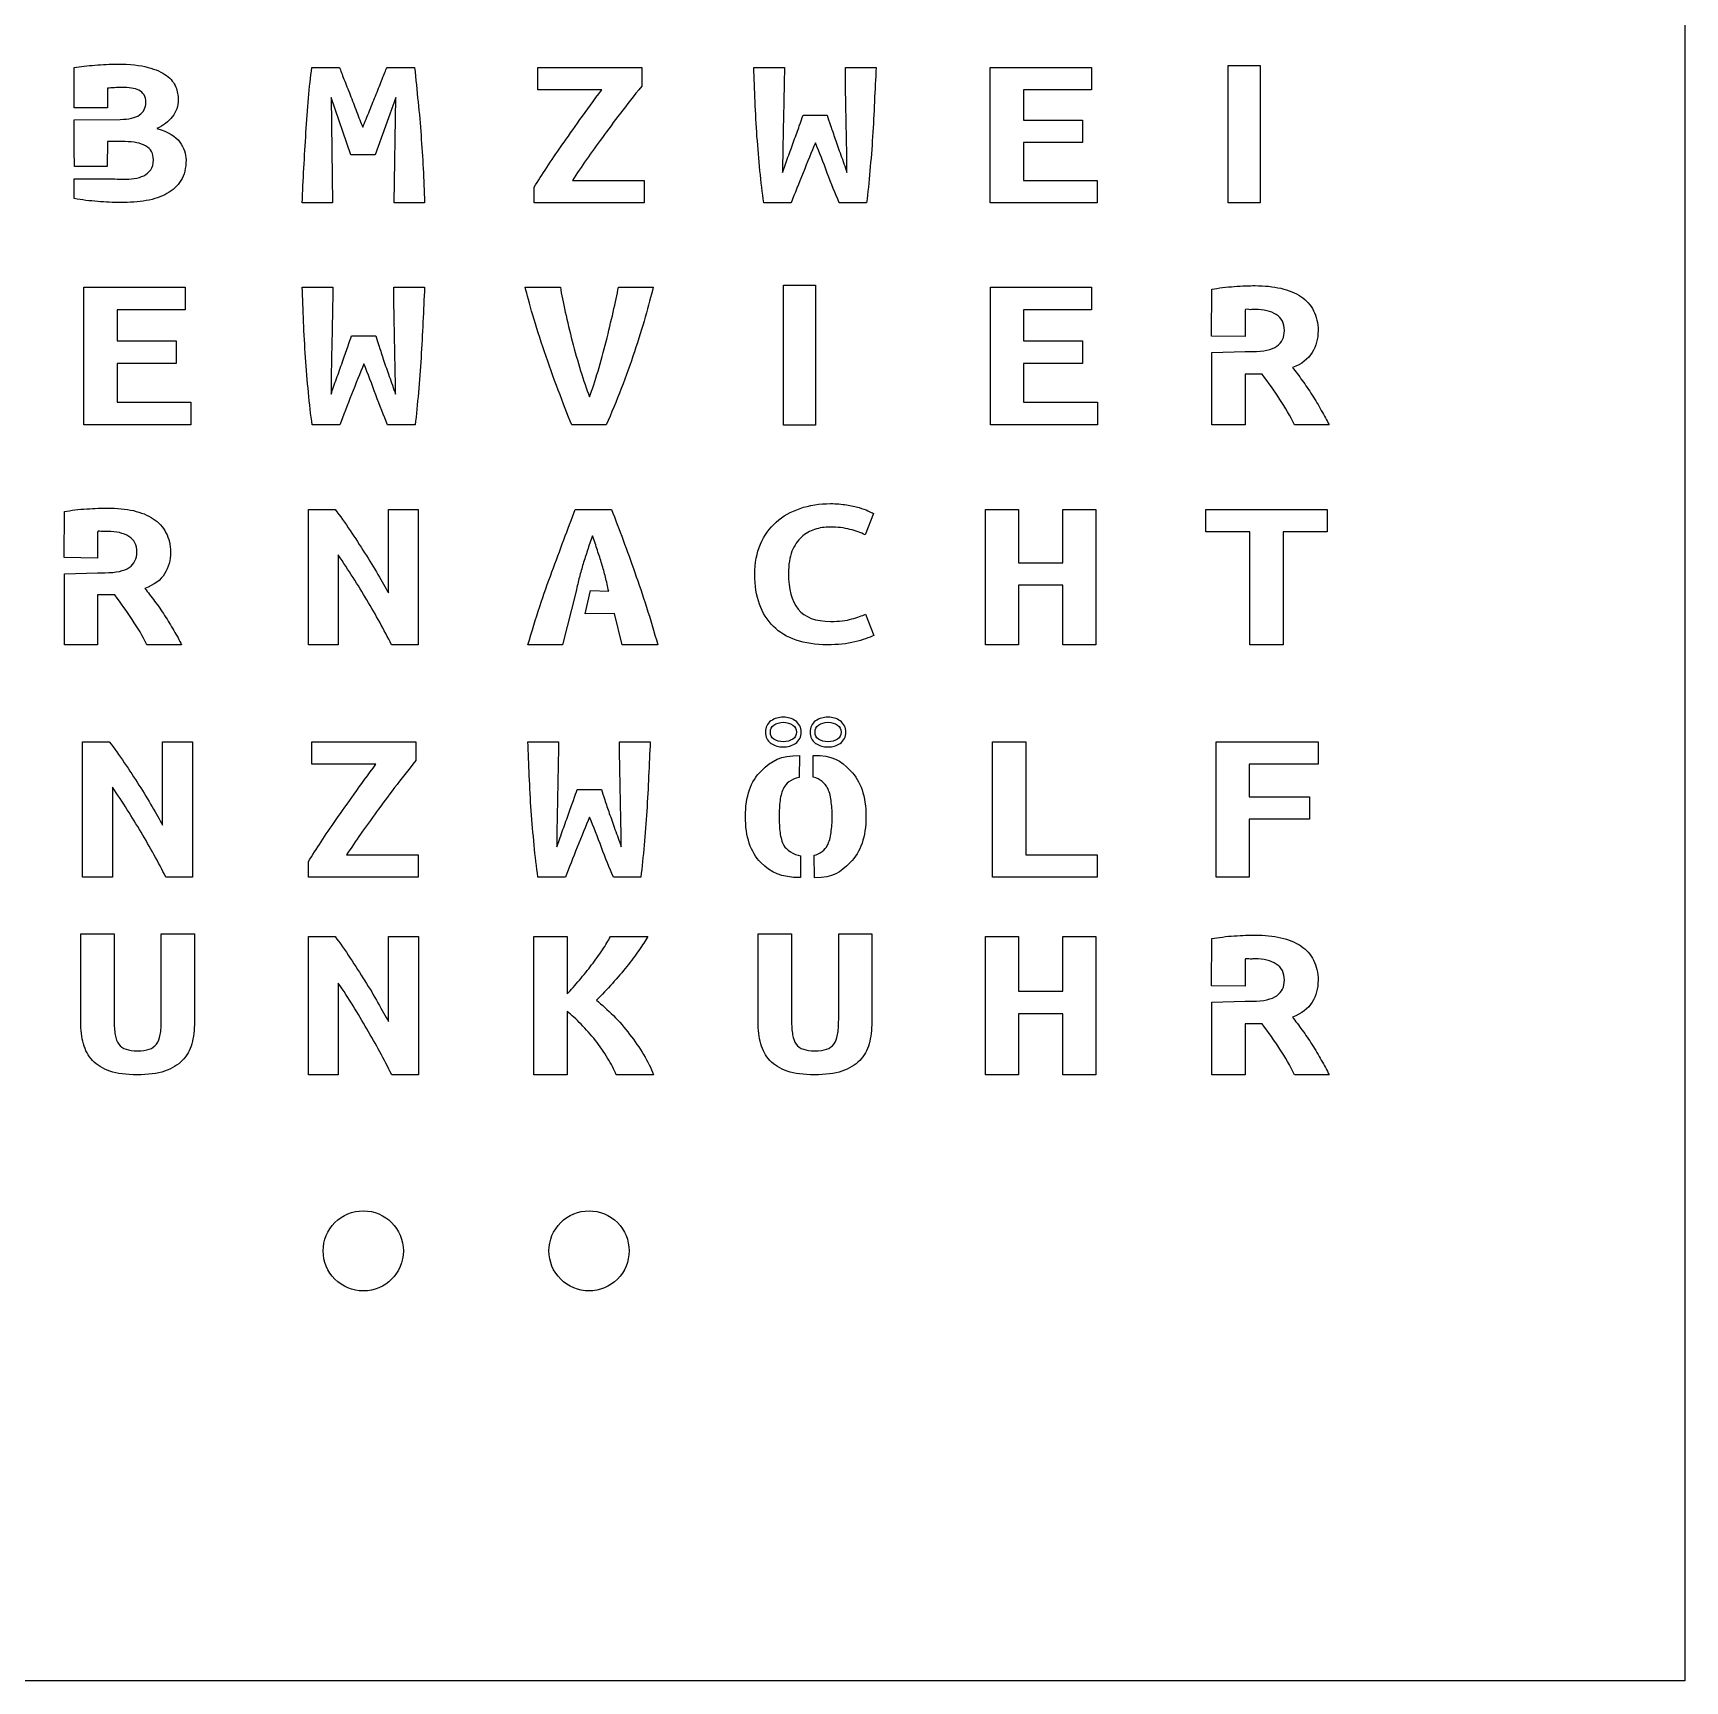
# Model space of a CAD drawing. Extents: x 0 to 230, y 0 to 230.
# Drawn here: x 107.6 to 229.5, y 0.5 to 122.1 of the extents above; entities that cross this region are included whole.
import ezdxf

# ---------------------------------------------------------------- set-up
doc = ezdxf.new("R2010")
doc.units = 0
doc.layers.add('Ebene_1', color=7, linetype='CONTINUOUS')

msp = doc.modelspace()

# ---------------------------------------------------------------- linework, layer by layer
at = {"layer": 'Ebene_1', "color": 7}
for p, q in [((229.502165, 229.502167), (229.502165, 0.497837)), ((110.62666, 118.3645), (110.62666, 119.57573)), ((128.166129, 119.569616), (130.194289, 119.569616)), ((133.713741, 119.569616), (135.741901, 119.569616)), ((144.829759, 117.925087), (144.829759, 119.569616)), ((144.829759, 119.569616), (152.50495, 119.569616)), ((152.50495, 119.569616), (152.50495, 118.183052)), ((160.777568, 119.569616), (163.044335, 119.569616)), ((167.538099, 119.569616), (169.804866, 119.569616)), ((178.236545, 109.589578), (178.236545, 119.569616)), ((178.236545, 119.569616), (185.693013, 119.569616)), ((185.693013, 119.569616), (185.693013, 117.925087)), ((195.788301, 119.705894), (198.157518, 119.705894)), ((195.788301, 109.58405), (195.788301, 119.705894)), ((198.157518, 119.705894), (198.157518, 109.58405)), ((113.07284, 118.02761), (113.08934, 116.5899)), ((131.049297, 113.12048), (129.597771, 117.344664)), ((129.597771, 117.344664), (129.697191, 109.589578)), ((134.350027, 117.344664), (132.838849, 113.12048)), ((134.230723, 109.589578), (134.350027, 117.344664)), ((149.562131, 117.925087), (144.829759, 117.925087)), ((185.693013, 117.925087), (180.682266, 117.925087)), ((180.682266, 117.925087), (180.682266, 115.684012)), ((113.08934, 116.5899), (110.62466, 116.5999)), ((164.416325, 116.038714), (166.205877, 116.038714)), ((110.62471, 115.69114), (114.02726, 115.73824)), ((180.682266, 115.684012), (185.036844, 115.684012)), ((185.036844, 115.684012), (185.036844, 114.039482)), ((110.64321, 112.26552), (110.62671, 113.51935)), ((113.07241, 114.09549), (113.05591, 112.25282)), ((114.38474, 114.09549), (113.07241, 114.09549)), ((185.036844, 114.039482), (180.682266, 114.039482)), ((180.682266, 114.039482), (180.682266, 111.234108)), ((113.05591, 112.25282), (110.64321, 112.26552)), ((132.838849, 113.12048), (131.049297, 113.12048)), ((110.62666, 109.88589), (110.62666, 111.33844)), ((147.394784, 111.234108), (152.683906, 111.234108)), ((152.683906, 111.234108), (152.683906, 109.589578)), ((180.682266, 111.234108), (186.130459, 111.234108)), ((186.130459, 111.234108), (186.130459, 109.589578)), ((144.571268, 109.589578), (144.571268, 110.7343)), ((129.697191, 109.589578), (127.450308, 109.589578)), ((136.477606, 109.589578), (134.230723, 109.589578)), ((152.683906, 109.589578), (144.571268, 109.589578)), ((163.541432, 109.589578), (161.513273, 109.589578)), ((169.108929, 109.589578), (167.080769, 109.589578)), ((186.130459, 109.589578), (178.236545, 109.589578)), ((198.157518, 109.58405), (195.788301, 109.58405)), ((111.346638, 93.187471), (111.346638, 103.352438)), ((111.346638, 103.352438), (118.803183, 103.352438)), ((118.803183, 103.352438), (118.803183, 101.677435)), ((127.453428, 103.352438), (129.720218, 103.352438)), ((134.214029, 103.352438), (136.480818, 103.352438)), ((143.918377, 103.352438), (146.503313, 103.352438)), ((150.798282, 103.352438), (153.363333, 103.352438)), ((162.976306, 103.491238), (165.345547, 103.491238)), ((162.976306, 93.181838), (162.976306, 103.491238)), ((165.345547, 103.491238), (165.345547, 93.181838)), ((178.240183, 93.187471), (178.240183, 103.352438)), ((178.240183, 103.352438), (185.696728, 103.352438)), ((185.696728, 103.352438), (185.696728, 101.677435)), ((194.568719, 99.739745), (194.591959, 103.204619)), ((118.803183, 101.677435), (113.792385, 101.677435)), ((113.792385, 101.677435), (113.792385, 99.394834)), ((185.696728, 101.677435), (180.68593, 101.677435)), ((180.68593, 101.677435), (180.68593, 99.394834)), ((197.037704, 101.660784), (197.037704, 99.703207)), ((113.792385, 99.394834), (118.147007, 99.394834)), ((118.147007, 99.394834), (118.147007, 97.719831)), ((131.092222, 99.756109), (132.881793, 99.756109)), ((180.68593, 99.394834), (185.040552, 99.394834)), ((185.040552, 99.394834), (185.040552, 97.719831)), ((197.037704, 99.703207), (194.568719, 99.739745)), ((118.147007, 97.719831), (113.792385, 97.719831)), ((113.792385, 97.719831), (113.792385, 94.862474)), ((185.040552, 97.719831), (180.68593, 97.719831)), ((180.68593, 97.719831), (180.68593, 94.862474)), ((194.591959, 98.521016), (197.037706, 98.606573)), ((194.591959, 93.187447), (194.591959, 98.521016)), ((197.037704, 98.606367), (197.574575, 98.606367)), ((198.310289, 96.93157), (197.037706, 96.93157)), ((197.037706, 96.93157), (197.037706, 93.187447)), ((113.792385, 94.862474), (119.240633, 94.862474)), ((119.240633, 94.862474), (119.240633, 93.187471)), ((180.68593, 94.862474), (186.134178, 94.862474)), ((186.134178, 94.862474), (186.134178, 93.187471)), ((119.240633, 93.187471), (111.346638, 93.187471)), ((130.217321, 93.187471), (128.189141, 93.187471)), ((135.784874, 93.187471), (133.756694, 93.187471)), ((149.883613, 93.187471), (147.35833, 93.187471)), ((165.345547, 93.181838), (162.976306, 93.181838)), ((186.134178, 93.187471), (178.240183, 93.187471)), ((197.037706, 93.187447), (194.591959, 93.187447)), ((203.241551, 93.187447), (200.676499, 93.187447)), ((109.8766, 83.396766), (109.899839, 86.798464)), ((127.905205, 76.963939), (127.905205, 86.943562)), ((127.905205, 86.943562), (129.873741, 86.943562)), ((133.810813, 80.801015), (133.810813, 86.943562)), ((133.810813, 86.943562), (136.01796, 86.943562)), ((136.01796, 86.943562), (136.01796, 76.963939)), ((147.60648, 86.94937), (150.27097, 86.94937)), ((169.624078, 86.653364), (168.987784, 85.073392)), ((177.876921, 76.963939), (177.876921, 86.943562)), ((177.876921, 86.943562), (180.322678, 86.943562)), ((180.322678, 86.943562), (180.322678, 83.009752)), ((183.583687, 83.009752), (183.583687, 86.943562)), ((183.583687, 86.943562), (186.029444, 86.943562)), ((186.029444, 86.943562), (186.029444, 76.963939)), ((194.143107, 85.2991), (194.143107, 86.943562)), ((194.143107, 86.943562), (203.090998, 86.943562)), ((203.090998, 86.943562), (203.090998, 85.2991)), ((112.345595, 85.282778), (112.345595, 83.360895)), ((197.384232, 85.2991), (194.143107, 85.2991)), ((197.384232, 76.963939), (197.384232, 85.2991)), ((203.090998, 85.2991), (199.849873, 85.2991)), ((199.849873, 85.2991), (199.849873, 76.963939)), ((112.345595, 83.360895), (109.8766, 83.396766)), ((130.112351, 83.59015), (130.112351, 76.963939)), ((180.322678, 83.009752), (183.583687, 83.009752)), ((109.899839, 82.20026), (112.345596, 82.284256)), ((109.899839, 76.96394), (109.899839, 82.20026)), ((112.345595, 82.284055), (112.882468, 82.284055)), ((113.618185, 80.639795), (112.345596, 80.639795)), ((112.345596, 80.639795), (112.345596, 76.96394)), ((147.66613, 80.91964), (146.65204, 76.96975)), ((148.32415, 79.23532), (148.73501, 80.95954)), ((148.73501, 80.95954), (150.07212, 80.91964)), ((183.583687, 81.365291), (180.322678, 81.365291)), ((180.322678, 81.365291), (180.322678, 76.963939)), ((183.583687, 76.963939), (183.583687, 81.365291)), ((150.48969, 79.27522), (148.32415, 79.23532)), ((151.06633, 76.96975), (150.48969, 79.27522)), ((169.027552, 79.221044), (169.643963, 77.657194)), ((112.345596, 76.96394), (109.899839, 76.96394)), ((118.549468, 76.96394), (115.984405, 76.96394)), ((130.112351, 76.963939), (127.905205, 76.963939)), ((136.01796, 76.963939), (134.049423, 76.963939)), ((146.65204, 76.96975), (144.10686, 76.96975)), ((153.69104, 76.96975), (151.06633, 76.96975)), ((166.203996, 76.96394), (166.203996, 76.96394)), ((180.322678, 76.963939), (177.876921, 76.963939)), ((186.029444, 76.963939), (183.583687, 76.963939)), ((199.849873, 76.963939), (197.384232, 76.963939)), ((162.046147, 71.344456), (162.044155, 71.342494)), ((162.04814, 71.344456), (162.046147, 71.344456)), ((162.961443, 71.620798), (162.962608, 71.62069)), ((162.962608, 71.242329), (162.962608, 71.242329)), ((165.341171, 71.344456), (165.339179, 71.342494)), ((165.343163, 71.344456), (165.341171, 71.344456)), ((166.256746, 71.620229), (166.257642, 71.62069)), ((166.258001, 71.24176), (166.257642, 71.242329)), ((166.945927, 71.034749), (166.947919, 71.032786)), ((166.947919, 71.032786), (166.949912, 71.030823)), ((111.24142, 59.822424), (111.24142, 69.806484)), ((111.24142, 69.806484), (113.209957, 69.806484)), ((117.14703, 63.661206), (117.14703, 69.806484)), ((117.14703, 69.806484), (119.354177, 69.806484)), ((119.354177, 69.806484), (119.354177, 59.822424)), ((128.163782, 68.161292), (128.163782, 69.806484)), ((128.163782, 69.806484), (135.839086, 69.806484)), ((135.839086, 69.806484), (135.839086, 68.419361)), ((144.111821, 69.806484), (146.37862, 69.806484)), ((150.872451, 69.806484), (153.139251, 69.806484)), ((162.044155, 69.688444), (162.047143, 69.6855)), ((162.047143, 69.6855), (162.050132, 69.681575)), ((163.854663, 69.681575), (163.857651, 69.683537)), ((163.857651, 69.683537), (163.859644, 69.6855)), ((165.339179, 69.688444), (165.342167, 69.6855)), ((165.342167, 69.6855), (165.347148, 69.681575)), ((178.394013, 59.822424), (178.394013, 69.806484)), ((178.394013, 69.806484), (180.859654, 69.806484)), ((180.859654, 69.806484), (180.859654, 61.467617)), ((194.898809, 59.822424), (194.898809, 69.806484)), ((194.898809, 69.806484), (202.434924, 69.806484)), ((202.434924, 69.806484), (202.434924, 68.161292)), ((164.147981, 68.792732), (164.136123, 67.17683)), ((165.164848, 67.201353), (165.169499, 68.804994)), ((132.896224, 68.161292), (128.163782, 68.161292)), ((202.434924, 68.161292), (197.344567, 68.161292)), ((197.344567, 68.161292), (197.344567, 65.741891)), ((113.448567, 66.451582), (113.448567, 59.822424)), ((147.750631, 66.274159), (149.540209, 66.274159)), ((197.344567, 65.741891), (201.798629, 65.741891)), ((201.798629, 65.741891), (201.798629, 64.096699)), ((201.798629, 64.096699), (197.344567, 64.096699)), ((197.344567, 64.096699), (197.344567, 59.822424)), ((127.905287, 59.822424), (127.905287, 60.967607)), ((130.728845, 61.467617), (136.018044, 61.467617)), ((136.018044, 61.467617), (136.018044, 59.822424)), ((164.218502, 61.400397), (164.217348, 59.784495)), ((165.271817, 59.772234), (165.243764, 61.437211)), ((180.859654, 61.467617), (186.128969, 61.467617)), ((186.128969, 61.467617), (186.128969, 59.822424)), ((113.448567, 59.822424), (111.24142, 59.822424)), ((119.354177, 59.822424), (117.385641, 59.822424)), ((136.018044, 59.822424), (127.905287, 59.822424)), ((146.875726, 59.822424), (144.847536, 59.822424)), ((152.443304, 59.822424), (150.415114, 59.822424)), ((186.128969, 59.822424), (178.394013, 59.822424)), ((197.344567, 59.822424), (194.898809, 59.822424)), ((111.10777, 49.137629), (111.10777, 55.644023)), ((111.10777, 55.644023), (113.573387, 55.644023)), ((113.573387, 55.644023), (113.573387, 49.269404)), ((117.053089, 49.285876), (117.053089, 55.644023)), ((117.053089, 55.644023), (119.498822, 55.644023)), ((119.498822, 55.644023), (119.498822, 49.137629)), ((127.910666, 45.233798), (127.910666, 55.429893)), ((127.910666, 55.429893), (129.879183, 55.429893)), ((133.816217, 49.154106), (133.816217, 55.429893)), ((133.816217, 55.429893), (136.023342, 55.429893)), ((136.023342, 55.429893), (136.023342, 45.233798)), ((144.554482, 45.233798), (144.554482, 55.429893)), ((144.554482, 55.429893), (147.000215, 55.429893)), ((147.000215, 55.429893), (147.000215, 51.196619)), ((150.20154, 55.429893), (152.965418, 55.429893)), ((161.098888, 49.137629), (161.098888, 55.644023)), ((161.098888, 55.644023), (163.564505, 55.644023)), ((163.564505, 55.644023), (163.564505, 49.269404)), ((167.044207, 49.285876), (167.044207, 55.644023)), ((167.044207, 55.644023), (169.48994, 55.644023)), ((169.48994, 55.644023), (169.48994, 49.137629)), ((177.881892, 45.233798), (177.881892, 55.429893)), ((177.881892, 55.429893), (180.327625, 55.429893)), ((180.327625, 55.429893), (180.327625, 51.410754)), ((183.588602, 51.410754), (183.588602, 55.429893)), ((183.588602, 55.429893), (186.034336, 55.429893)), ((186.034336, 55.429893), (186.034336, 45.233798)), ((194.568252, 51.806157), (194.591491, 55.281642)), ((197.037223, 53.733079), (197.037223, 51.769507)), ((130.117791, 52.003742), (130.117791, 45.233798)), ((180.327625, 51.410754), (183.588602, 51.410754)), ((197.037223, 51.769507), (194.568252, 51.806157)), ((194.591491, 50.583696), (197.037224, 50.669515)), ((194.591491, 45.233793), (194.591491, 50.583696)), ((197.037223, 50.669309), (197.574091, 50.669309)), ((147.000215, 49.895341), (147.000215, 45.233798)), ((183.588602, 49.730622), (180.327625, 49.730622)), ((180.327625, 49.730622), (180.327625, 45.233798)), ((183.588602, 45.233798), (183.588602, 49.730622)), ((198.309801, 48.989383), (197.037224, 48.989383)), ((197.037224, 48.989383), (197.037224, 45.233793)), ((115.263528, 45.233793), (115.263528, 45.233793)), ((130.117791, 45.233798), (127.910666, 45.233798)), ((136.023342, 45.233798), (134.054825, 45.233798)), ((147.000215, 45.233798), (144.554482, 45.233798)), ((153.382982, 45.233798), (150.619105, 45.233798)), ((165.254646, 45.233793), (165.254646, 45.233793)), ((180.327625, 45.233798), (177.881892, 45.233798)), ((186.034336, 45.233798), (183.588602, 45.233798)), ((197.037224, 45.233793), (194.591491, 45.233793)), ((203.241035, 45.233793), (200.675998, 45.233793)), ((134.91531, 32.23294), (134.91531, 32.23294)), ((151.57532, 32.23294), (151.57532, 32.23294)), ((229.502165, 0.497837), (0.497835, 0.497837))]:
    msp.add_line(p, q, dxfattribs=at)
for points in [[(110.62666, 119.57573), (111.09063, 119.64023), (111.60098, 119.69395), (112.15773, 119.73696)], [(112.15773, 119.73696), (112.71448, 119.79066), (113.2646, 119.81756), (113.8081, 119.81756)], [(113.8081, 119.81756), (114.73601, 119.81756), (115.49159, 119.73696), (116.07486, 119.57572)], [(116.07486, 119.57572), (116.65812, 119.42526), (117.11545, 119.22102), (117.44685, 118.96305)], [(127.907638, 117.296296), (127.987174, 118.113186), (128.073338, 118.87096), (128.166129, 119.569616)], [(130.194289, 119.569616), (130.28708, 119.343896), (130.399756, 119.053685), (130.532315, 118.698983)], [(133.355831, 118.715106), (133.48839, 119.05906), (133.607694, 119.343896), (133.713741, 119.569616)], [(135.741901, 119.569616), (135.834692, 118.698983), (135.920856, 117.849847), (136.000392, 117.022207)], [(160.876988, 117.054453), (160.83722, 117.925087), (160.80408, 118.763474), (160.777568, 119.569616)], [(163.044335, 119.569616), (163.031079, 118.935451), (163.017823, 118.279789), (163.004567, 117.60263)], [(167.557983, 117.586507), (167.544727, 118.274415), (167.538099, 118.935451), (167.538099, 119.569616)], [(169.804866, 119.569616), (169.765098, 118.752726), (169.72533, 117.908964), (169.685562, 117.03833)], [(110.62466, 116.5999), (110.62966, 117.4322), (110.62507, 117.67614), (110.62666, 118.3645)], [(117.44685, 118.96305), (117.77825, 118.71585), (118.0036, 118.43636), (118.12291, 118.12467)], [(130.532315, 118.698983), (130.67813, 118.34428), (130.830574, 117.962706), (130.989645, 117.554261)], [(132.918385, 117.60263), (133.077456, 118.000326), (133.223272, 118.371152), (133.355831, 118.715106)], [(113.6097, 118.07601), (113.41086, 118.06511), (113.23191, 118.04901), (113.07284, 118.02761)], [(114.18634, 118.09211), (114.00076, 118.09211), (113.80855, 118.08711), (113.6097, 118.07601)], [(114.8425, 118.04381), (114.63042, 118.07611), (114.41169, 118.09211), (114.18634, 118.09211)], [(115.39925, 117.88258), (115.24019, 117.96858), (115.0546, 118.02233), (114.8425, 118.04381)], [(115.77706, 117.544), (115.68426, 117.69447), (115.55833, 117.80733), (115.39925, 117.88258)], [(115.91624, 116.9797), (115.91624, 117.21619), (115.86984, 117.40426), (115.77706, 117.544)], [(118.30185, 117.18954), (118.30185, 116.71662), (118.15604, 116.29743), (117.86441, 115.93196)], [(118.12291, 118.12467), (118.2422, 117.81297), (118.30185, 117.50124), (118.30185, 117.18954)], [(127.728683, 114.76501), (127.781707, 115.635643), (127.841359, 116.479405), (127.907638, 117.296296)], [(130.989645, 117.554261), (131.148716, 117.145816), (131.307788, 116.731996), (131.466859, 116.312802)], [(132.421287, 116.377294), (132.593614, 116.807236), (132.759314, 117.215682), (132.918385, 117.60263)], [(147.951534, 115.716257), (148.442004, 116.393417), (148.978869, 117.129693), (149.562131, 117.925087)], [(152.50495, 118.183052), (151.934945, 117.473647), (151.411335, 116.807236), (150.934121, 116.18382)], [(161.016175, 114.474799), (160.963152, 115.334684), (160.916756, 116.194568), (160.876988, 117.054453)], [(163.004567, 117.60263), (162.991311, 116.92547), (162.978055, 116.248311), (162.964799, 115.571152)], [(167.597751, 115.571152), (167.584495, 116.237563), (167.571239, 116.909348), (167.557983, 117.586507)], [(114.02726, 115.73824), (114.65021, 115.74724), (115.12088, 115.84574), (115.43902, 116.0607)], [(115.43902, 116.0607), (115.75717, 116.28642), (115.91624, 116.59276), (115.91624, 116.9797)], [(117.86441, 115.93196), (117.58604, 115.56649), (117.20825, 115.27629), (116.73103, 115.06133)], [(131.466859, 116.312802), (131.62593, 115.893609), (131.778374, 115.50666), (131.924189, 115.151958)], [(131.924189, 115.151958), (132.08326, 115.549655), (132.24896, 115.9581), (132.421287, 116.377294)], [(136.000392, 117.022207), (136.093183, 116.194568), (136.166091, 115.372303), (136.219115, 114.555413)], [(150.934121, 116.18382), (150.456907, 115.560403), (150.012833, 114.963858), (149.601899, 114.394184)], [(164.13795, 115.248695), (164.257253, 115.5819), (164.350045, 115.84524), (164.416325, 116.038714)], [(166.205877, 116.038714), (166.258901, 115.834492), (166.338436, 115.5819), (166.444484, 115.280941)], [(169.685562, 117.03833), (169.645794, 116.178445), (169.599399, 115.318561), (169.546375, 114.458676)], [(110.62671, 113.51935), (110.60341, 114.34666), (110.61871, 114.85883), (110.62471, 115.69114)], [(116.73103, 115.06133), (117.56615, 114.81412), (118.12953, 114.48091), (118.42116, 114.06171)], [(127.569612, 112.136987), (127.622636, 113.018369), (127.675659, 113.894376), (127.728683, 114.76501)], [(146.619312, 113.829885), (147.030246, 114.410307), (147.47432, 115.039098), (147.951534, 115.716257)], [(162.964799, 115.571152), (162.951543, 114.904741), (162.938287, 114.249079), (162.925031, 113.604165)], [(163.740272, 114.152342), (163.886087, 114.550039), (164.018646, 114.91549), (164.13795, 115.248695)], [(166.444484, 115.280941), (166.550532, 114.979981), (166.663207, 114.646776), (166.782511, 114.281325)], [(167.637519, 113.604165), (167.624263, 114.249079), (167.611007, 114.904741), (167.597751, 115.571152)], [(115.89592, 113.77303), (115.52475, 113.988), (115.02103, 114.09549), (114.38474, 114.09549)], [(116.47256, 112.74117), (116.47256, 113.22486), (116.28034, 113.5688), (115.89592, 113.77303)], [(118.42116, 114.06171), (118.72605, 113.64251), (118.87849, 113.20184), (118.87849, 112.73964)], [(136.219115, 114.555413), (136.285394, 113.749271), (136.338418, 112.93238), (136.378186, 112.104741)], [(145.505812, 112.185355), (145.837211, 112.701286), (146.208377, 113.249463), (146.619312, 113.829885)], [(149.601899, 114.394184), (149.190965, 113.835259), (148.799914, 113.292457), (148.428748, 112.765778)], [(161.234898, 111.943513), (161.155363, 112.7819), (161.082455, 113.625662), (161.016175, 114.474799)], [(162.925031, 113.604165), (162.911775, 112.97), (162.905147, 112.373455), (162.905147, 111.81453)], [(163.302825, 112.943129), (163.461897, 113.351574), (163.607712, 113.754645), (163.740272, 114.152342)], [(165.330985, 114.007236), (165.039354, 113.330077), (164.734467, 112.593801), (164.416325, 111.798407)], [(166.205877, 111.766161), (165.914246, 112.550806), (165.622616, 113.297831), (165.330985, 114.007236)], [(166.782511, 114.281325), (166.91507, 113.915874), (167.054257, 113.523551), (167.200073, 113.104357)], [(167.657403, 111.81453), (167.657403, 112.373455), (167.650775, 112.97), (167.637519, 113.604165)], [(169.546375, 114.458676), (169.493351, 113.60954), (169.427071, 112.771152), (169.347536, 111.943513)], [(116.27371, 112.01565), (116.40627, 112.20912), (116.47256, 112.45096), (116.47256, 112.74117)], [(118.87849, 112.73964), (118.87849, 112.13773), (118.75256, 111.63253), (118.5007, 111.22409)], [(144.571268, 110.7343), (144.862899, 111.196488), (145.174414, 111.680173), (145.505812, 112.185355)], [(148.428748, 112.765778), (148.070837, 112.249847), (147.726183, 111.73929), (147.394784, 111.234108)], [(162.905147, 111.81453), (163.024451, 112.158484), (163.15701, 112.534684), (163.302825, 112.943129)], [(167.200073, 113.104357), (167.359144, 112.685163), (167.511587, 112.255221), (167.657403, 111.81453)], [(110.62666, 111.33844), (113.62916, 111.33844), (113.43031, 111.34744), (113.62916, 111.33844)], [(113.62916, 111.33844), (113.84124, 111.32754), (114.04672, 111.32234), (114.24555, 111.32234)], [(114.24555, 111.32234), (114.52393, 111.32234), (114.79567, 111.33844), (115.0608, 111.37074)], [(115.0608, 111.37074), (115.32592, 111.41374), (115.5579, 111.4836), (115.75673, 111.58033)], [(115.75673, 111.58033), (115.96883, 111.68783), (116.14115, 111.83293), (116.27371, 112.01565)], [(118.5007, 111.22409), (118.24883, 110.82638), (117.90418, 110.50392), (117.46673, 110.25672)], [(127.450308, 109.589578), (127.490076, 110.406469), (127.529844, 111.255605), (127.569612, 112.136987)], [(136.378186, 112.104741), (136.417954, 111.287851), (136.451094, 110.449463), (136.477606, 109.589578)], [(161.513273, 109.589578), (161.407226, 110.331229), (161.314434, 111.115874), (161.234898, 111.943513)], [(164.416325, 111.798407), (164.098182, 111.003014), (163.806551, 110.266737), (163.541432, 109.589578)], [(167.080769, 109.589578), (166.789139, 110.266737), (166.497508, 110.992265), (166.205877, 111.766161)], [(169.347536, 111.943513), (169.281256, 111.115874), (169.20172, 110.331229), (169.108929, 109.589578)], [(112.35657, 109.67629), (111.7733, 109.71929), (111.19667, 109.78915), (110.62666, 109.88589)], [(115.93567, 109.74079), (115.35241, 109.64409), (114.72276, 109.59569), (114.0467, 109.59569)], [(117.46673, 110.25672), (117.04254, 110.02024), (116.53219, 109.84828), (115.93567, 109.74079)], [(114.0467, 109.59569), (113.50321, 109.59569), (112.93983, 109.62269), (112.35657, 109.67629)], [(127.552849, 100.790669), (127.513081, 101.677435), (127.479941, 102.531358), (127.453428, 103.352438)], [(129.720218, 103.352438), (129.706962, 102.706522), (129.693706, 102.03871), (129.68045, 101.349003)], [(134.233913, 101.332582), (134.220657, 102.033237), (134.214029, 102.706522), (134.214029, 103.352438)], [(136.480818, 103.352438), (136.44105, 102.520411), (136.401282, 101.661014), (136.361513, 100.774248)], [(144.475133, 101.283317), (144.223267, 102.126292), (144.037682, 102.815999), (143.918377, 103.352438)], [(146.503313, 103.352438), (146.582849, 102.826947), (146.702154, 102.213874), (146.861227, 101.513219)], [(150.4006, 101.513219), (150.559673, 102.213874), (150.692234, 102.826947), (150.798282, 103.352438)], [(153.363333, 103.352438), (153.20426, 102.695574), (153.005419, 101.962076), (152.76681, 101.151944)], [(194.591959, 103.204619), (194.830568, 103.248423), (195.089062, 103.286727), (195.36744, 103.31957)], [(195.36744, 103.31957), (195.659074, 103.363498), (195.950707, 103.390593), (196.242341, 103.401678)], [(196.242341, 103.401678), (196.533975, 103.423437), (196.812352, 103.439858), (197.077474, 103.450943)], [(197.077474, 103.450943), (197.342595, 103.462027), (197.574577, 103.467364), (197.773418, 103.467364)], [(197.773418, 103.467364), (198.47599, 103.467364), (199.112282, 103.401678), (199.682293, 103.270305)], [(199.682293, 103.270305), (200.252305, 103.138932), (200.742779, 102.936413), (201.153718, 102.662706)], [(201.153718, 102.662706), (201.564657, 102.388999), (201.876174, 102.038686), (202.088272, 101.611724)], [(129.68045, 101.349003), (129.667194, 100.659297), (129.653937, 99.96959), (129.640681, 99.279883)], [(134.273681, 99.279883), (134.260425, 99.958642), (134.247169, 100.642875), (134.233913, 101.332582)], [(145.33015, 98.590176), (145.012004, 99.542628), (144.726998, 100.440342), (144.475133, 101.283317)], [(146.861227, 101.513219), (147.0203, 100.823512), (147.192629, 100.106436), (147.378214, 99.361991)], [(149.883613, 99.345569), (150.069198, 100.090015), (150.241527, 100.812565), (150.4006, 101.513219)], [(197.435386, 101.693627), (197.302826, 101.693627), (197.037704, 101.778691), (197.037704, 101.660784)], [(197.773416, 101.710049), (197.680624, 101.710049), (197.567947, 101.704712), (197.435386, 101.693627)], [(199.344262, 101.332352), (198.946579, 101.584136), (198.422965, 101.710049), (197.773416, 101.710049)], [(199.940785, 100.149997), (199.940785, 100.68645), (199.741944, 101.080568), (199.344262, 101.332352)], [(202.088272, 101.611724), (202.313625, 101.195724), (202.426302, 100.703076), (202.426302, 100.133781)], [(127.692038, 98.163214), (127.639013, 99.039033), (127.592617, 99.914851), (127.552849, 100.790669)], [(136.361513, 100.774248), (136.321745, 99.898429), (136.275349, 99.022611), (136.222325, 98.146793)], [(152.76681, 101.151944), (152.541457, 100.341812), (152.276335, 99.487889), (151.971445, 98.590176)], [(199.38403, 99.000486), (199.7552, 99.274192), (199.940785, 99.657349), (199.940785, 100.149997)], [(202.426302, 100.133781), (202.426302, 99.542603), (202.280485, 99.006151), (201.988851, 98.524465)], [(129.640681, 99.279883), (129.627425, 98.601123), (129.614169, 97.933312), (129.600913, 97.276448)], [(130.416162, 97.834782), (130.561979, 98.239848), (130.69454, 98.612071), (130.813844, 98.951451)], [(130.813844, 98.951451), (130.933149, 99.29083), (131.025942, 99.55905), (131.092222, 99.756109)], [(132.881793, 99.756109), (132.934817, 99.548102), (133.014353, 99.29083), (133.120402, 98.984294)], [(133.120402, 98.984294), (133.226451, 98.677758), (133.339127, 98.338378), (133.458432, 97.966155)], [(134.313449, 97.276448), (134.300193, 97.933312), (134.286937, 98.601123), (134.273681, 99.279883)], [(147.378214, 99.361991), (147.577055, 98.628493), (147.782524, 97.900469), (147.994621, 97.177919)], [(149.287089, 97.161497), (149.499186, 97.884047), (149.698028, 98.612071), (149.883613, 99.345569)], [(197.574575, 98.606367), (198.409708, 98.606367), (199.01286, 98.73774), (199.38403, 99.000486)], [(127.910763, 95.585024), (127.831227, 96.438947), (127.758318, 97.298344), (127.692038, 98.163214)], [(129.978711, 96.603163), (130.137784, 97.019177), (130.283601, 97.429716), (130.416162, 97.834782)], [(132.006891, 97.686988), (131.715258, 96.997281), (131.410368, 96.247362), (131.092222, 95.43723)], [(132.881793, 95.404386), (132.590159, 96.203571), (132.298525, 96.964438), (132.006891, 97.686988)], [(133.458432, 97.966155), (133.590993, 97.593932), (133.730182, 97.19434), (133.875999, 96.767379)], [(136.222325, 98.146793), (136.1693, 97.281922), (136.10302, 96.427999), (136.023483, 95.585024)], [(146.34424, 95.74924), (145.986326, 96.701692), (145.648295, 97.648671), (145.33015, 98.590176)], [(151.971445, 98.590176), (151.679811, 97.70341), (151.355037, 96.794748), (150.997123, 95.864191)], [(201.988851, 98.524465), (201.697217, 98.042778), (201.21337, 97.676002), (200.53731, 97.424218)], [(129.600913, 97.276448), (129.587657, 96.630532), (129.581029, 96.022933), (129.581029, 95.453651)], [(129.581029, 95.453651), (129.700334, 95.803979), (129.832895, 96.187149), (129.978711, 96.603163)], [(133.875999, 96.767379), (134.035072, 96.340417), (134.187516, 95.902508), (134.333333, 95.453651)], [(134.333333, 95.453651), (134.333333, 96.022933), (134.326705, 96.630532), (134.313449, 97.276448)], [(147.994621, 97.177919), (148.219975, 96.466316), (148.4387, 95.825874), (148.650797, 95.256592)], [(148.650797, 95.256592), (148.862895, 95.814926), (149.074992, 96.449895), (149.287089, 97.161497)], [(199.602757, 95.07593), (199.205074, 95.688989), (198.774252, 96.307549), (198.310289, 96.93157)], [(200.53731, 97.424218), (200.762664, 97.139591), (201.001273, 96.822079), (201.253139, 96.471765)], [(201.253139, 96.471765), (201.505004, 96.132372), (201.750242, 95.771097), (201.988851, 95.38794)], [(128.189141, 93.187471), (128.083092, 93.942865), (127.9903, 94.742049), (127.910763, 95.585024)], [(131.092222, 95.43723), (130.774076, 94.627098), (130.482442, 93.877178), (130.217321, 93.187471)], [(133.756694, 93.187471), (133.46506, 93.877178), (133.173426, 94.61615), (132.881793, 95.404386)], [(136.023483, 95.585024), (135.957203, 94.742049), (135.877667, 93.942865), (135.784874, 93.187471)], [(147.35833, 93.187471), (147.040184, 93.942865), (146.702154, 94.796787), (146.34424, 95.74924)], [(150.997123, 95.864191), (150.639209, 94.944582), (150.268039, 94.052342), (149.883613, 93.187471)], [(201.988851, 95.38794), (202.22746, 95.015704), (202.452814, 94.638007), (202.664911, 94.25485)], [(200.676499, 93.187447), (200.37161, 93.84431), (200.013695, 94.473791), (199.602757, 95.07593)], [(202.664911, 94.25485), (202.890264, 93.882614), (203.082478, 93.52684), (203.241551, 93.187447)], [(109.899839, 86.798464), (110.13845, 86.841469), (110.396944, 86.879074), (110.675323, 86.911319)], [(110.675323, 86.911319), (110.966958, 86.954446), (111.258593, 86.981047), (111.550228, 86.99193)], [(111.550228, 86.99193), (111.841863, 87.013291), (112.120242, 87.029414), (112.385365, 87.040296)], [(112.385365, 87.040296), (112.650487, 87.051179), (112.88247, 87.056418), (113.081312, 87.056418)], [(113.081312, 87.056418), (113.783887, 87.056418), (114.420181, 86.99193), (114.990195, 86.862952)], [(114.990195, 86.862952), (115.560209, 86.733975), (116.050686, 86.535148), (116.461626, 86.266432)], [(129.873741, 86.943562), (130.244913, 86.470645), (130.616084, 85.954735), (130.987256, 85.395833)], [(145.87656, 82.33843), (146.47309, 83.9614), (147.04972, 85.49838), (147.60648, 86.94937)], [(150.27097, 86.94937), (150.85423, 85.48763), (151.43088, 83.93453), (152.00089, 82.29006)], [(162.425997, 86.008478), (162.92973, 86.459898), (163.519628, 86.798464), (164.195691, 87.024174)], [(164.195691, 87.024174), (164.88501, 87.260633), (165.633982, 87.378862), (166.442606, 87.378862)], [(166.442606, 87.378862), (166.880058, 87.378862), (167.271114, 87.346618), (167.615774, 87.282129)], [(167.615774, 87.282129), (167.97369, 87.228388), (168.285209, 87.1639), (168.550331, 87.088663)], [(168.550331, 87.088663), (168.815454, 87.013426), (169.03418, 86.932815), (169.20651, 86.84683)], [(169.20651, 86.84683), (169.392096, 86.760845), (169.531285, 86.696357), (169.624078, 86.653364)], [(112.743279, 85.315022), (112.610717, 85.315022), (112.345595, 85.398535), (112.345595, 85.282778)], [(116.461626, 86.266432), (116.872567, 85.997716), (117.184086, 85.65379), (117.396184, 85.234613)], [(130.987256, 85.395833), (131.358428, 84.84768), (131.716344, 84.299526), (132.061003, 83.751372)], [(161.272713, 84.380138), (161.551092, 85.025025), (161.93552, 85.567805), (162.425997, 86.008478)], [(165.269438, 85.476446), (164.911522, 85.368965), (164.586747, 85.180873), (164.295112, 84.91217)], [(166.402838, 85.65379), (166.01841, 85.65379), (165.64061, 85.594675), (165.269438, 85.476446)], [(167.874269, 85.476446), (167.450072, 85.594675), (166.959595, 85.65379), (166.402838, 85.65379)], [(168.987784, 85.073392), (168.682893, 85.234613), (168.311721, 85.368965), (167.874269, 85.476446)], [(113.08131, 85.331145), (112.988517, 85.331145), (112.87584, 85.325905), (112.743279, 85.315022)], [(114.652162, 84.960335), (114.254478, 85.207528), (113.730861, 85.331145), (113.08131, 85.331145)], [(115.248688, 83.799538), (115.248688, 84.326209), (115.049846, 84.713142), (114.652162, 84.960335)], [(117.396184, 85.234613), (117.621538, 84.826198), (117.734215, 84.342533), (117.734215, 83.783618)], [(148.87907, 85.01467), (148.74651, 84.63848), (148.62058, 84.27842), (148.50127, 83.93448)], [(149.23699, 83.93448), (149.13093, 84.27842), (149.01163, 84.63848), (148.87907, 85.01467)], [(160.855145, 82.171401), (160.855145, 82.999006), (160.994334, 83.735252), (161.272713, 84.380138)], [(164.295112, 84.91217), (164.016733, 84.654215), (163.784751, 84.304902), (163.599165, 83.864229)], [(114.691931, 82.670987), (115.063103, 82.939703), (115.248688, 83.315873), (115.248688, 83.799538)], [(117.734215, 83.783618), (117.734215, 83.20322), (117.588398, 82.676549), (117.296763, 82.203645)], [(132.220077, 80.268983), (131.570526, 81.376039), (130.867951, 82.483095), (130.112351, 83.59015)], [(132.061003, 83.751372), (132.418919, 83.203218), (132.743694, 82.671187), (133.035329, 82.155277)], [(148.18312, 82.9349), (148.09032, 82.61246), (147.99753, 82.28465), (147.90474, 81.95146)], [(148.50127, 83.93448), (148.39522, 83.60129), (148.28918, 83.2681), (148.18312, 82.9349)], [(149.55513, 82.9349), (149.46233, 83.2681), (149.35629, 83.60129), (149.23699, 83.93448)], [(149.83351, 81.95146), (149.75401, 82.28465), (149.66119, 82.61246), (149.55513, 82.9349)], [(163.599165, 83.864229), (163.426835, 83.423556), (163.34067, 82.875403), (163.34067, 82.219768)], [(112.882468, 82.284055), (113.717605, 82.284055), (114.320759, 82.413032), (114.691931, 82.670987)], [(117.296763, 82.203645), (117.005128, 81.730742), (116.521279, 81.370653), (115.845216, 81.12346)], [(133.035329, 82.155277), (133.34022, 81.639368), (133.598715, 81.187947), (133.810813, 80.801015)], [(144.10686, 76.96975), (144.69012, 78.93666), (145.28003, 80.72622), (145.87656, 82.33843)], [(147.90474, 81.95146), (147.82524, 81.61826), (147.74567, 81.27432), (147.66613, 80.91964)], [(150.07212, 80.91964), (149.99262, 81.27432), (149.91305, 81.61826), (149.83351, 81.95146)], [(152.00089, 82.29006), (152.58416, 80.65635), (153.14755, 78.88291), (153.69104, 76.96975)], [(162.227155, 78.318203), (161.312482, 79.221044), (160.855145, 80.505444), (160.855145, 82.171401)], [(163.34067, 82.219768), (163.34067, 81.080468), (163.579281, 80.204496), (164.056502, 79.591854)], [(114.910659, 78.81799), (114.512974, 79.419871), (114.08215, 80.027152), (113.618185, 80.639795)], [(115.845216, 81.12346), (116.07057, 80.844022), (116.309181, 80.5323), (116.561047, 80.188374)], [(116.561047, 80.188374), (116.812914, 79.855169), (117.058152, 79.500481), (117.296763, 79.124311)], [(134.049423, 76.963939), (133.492666, 78.070994), (132.882884, 79.172676), (132.220077, 80.268983)], [(164.056502, 79.591854), (164.546979, 78.98996), (165.342347, 78.689013), (166.442606, 78.689013)], [(115.984405, 76.96394), (115.679515, 77.608827), (115.321599, 78.22683), (114.910659, 78.81799)], [(117.296763, 79.124311), (117.535373, 78.758862), (117.760727, 78.388052), (117.972826, 78.011881)], [(166.203996, 76.96394), (164.467442, 76.96394), (163.141828, 77.415361), (162.227155, 78.318203)], [(166.442606, 78.689013), (167.0789, 78.689013), (167.602518, 78.748127), (168.013458, 78.866356)], [(168.013458, 78.866356), (168.437654, 78.984586), (168.775686, 79.102815), (169.027552, 79.221044)], [(117.972826, 78.011881), (118.19818, 77.646432), (118.390394, 77.297145), (118.549468, 76.96394)], [(168.232184, 77.173529), (167.648914, 77.033803), (166.972851, 76.96394), (166.203996, 76.96394)], [(169.643963, 77.657194), (169.299303, 77.485224), (168.82871, 77.324002), (168.232184, 77.173529)], [(162.044155, 71.342494), (161.781361, 71.150241), (161.634105, 70.852594), (161.634105, 70.515469)], [(162.004208, 70.515763), (162.004208, 70.752116), (162.079021, 70.902574), (162.256422, 71.033061)], [(162.962608, 71.62069), (162.622311, 71.62069), (162.311451, 71.527955), (162.04814, 71.344456)], [(162.256422, 71.033061), (162.456167, 71.17136), (162.685957, 71.242329), (162.962608, 71.242329)], [(163.859644, 71.344564), (163.597457, 71.527229), (163.291868, 71.620798), (162.961443, 71.620798)], [(162.962608, 71.242329), (163.22842, 71.242329), (163.452612, 71.171772), (163.65416, 71.031393)], [(163.65416, 71.031393), (163.844113, 70.899051), (163.921019, 70.750536), (163.921019, 70.515763)], [(164.287585, 70.515871), (164.287585, 70.85548), (164.133435, 71.153813), (163.859644, 71.344564)], [(165.339179, 71.342494), (165.076405, 71.150241), (164.930772, 70.852594), (164.930772, 70.515469)], [(165.2996, 70.515194), (165.2996, 70.750939), (165.37541, 70.900562), (165.551805, 71.030823)], [(166.257642, 71.62069), (165.917325, 71.62069), (165.606465, 71.527955), (165.343163, 71.344456)], [(165.551805, 71.030823), (165.751938, 71.169878), (165.980583, 71.24176), (166.258001, 71.24176)], [(167.154946, 71.343995), (166.901626, 71.528298), (166.595758, 71.620229), (166.256746, 71.620229)], [(166.257642, 71.242329), (166.535638, 71.242329), (166.758156, 71.172164), (166.945927, 71.034749)], [(166.949912, 71.030823), (167.139854, 70.898481), (167.218394, 70.749967), (167.218394, 70.515194)], [(167.584512, 70.515302), (167.584512, 70.85491), (167.428728, 71.153244), (167.154946, 71.343995)], [(113.209957, 69.806484), (113.581129, 69.333357), (113.952301, 68.817218), (114.323473, 68.258068)], [(144.211242, 67.290307), (144.171473, 68.161292), (144.138333, 69.000017), (144.111821, 69.806484)], [(146.37862, 69.806484), (146.365364, 69.172063), (146.352108, 68.516137), (146.338852, 67.838705)], [(150.892335, 67.822576), (150.879079, 68.510761), (150.872451, 69.172063), (150.872451, 69.806484)], [(153.139251, 69.806484), (153.099482, 68.989264), (153.059714, 68.145162), (153.019946, 67.274178)], [(161.634105, 70.515469), (161.634105, 70.178353), (161.781361, 69.880706), (162.044155, 69.688444)], [(162.256422, 70.000124), (162.080047, 70.130385), (162.004208, 70.280018), (162.004208, 70.515763)], [(162.050132, 69.681575), (162.313274, 69.508429), (162.622779, 69.42376), (162.961343, 69.42376)], [(162.962608, 69.802582), (162.685419, 69.802582), (162.455769, 69.87049), (162.256422, 70.000124)], [(162.961343, 69.42376), (163.289975, 69.42376), (163.592636, 69.509136), (163.854663, 69.681575)], [(163.655784, 70.001802), (163.454405, 69.869646), (163.229636, 69.802582), (162.962608, 69.802582)], [(163.921019, 70.515763), (163.921019, 70.282482), (163.843117, 70.133516), (163.655784, 70.001802)], [(163.859644, 69.6855), (164.133435, 69.876251), (164.287585, 70.176253), (164.287585, 70.515871)], [(164.930772, 70.515469), (164.930772, 70.178353), (165.076405, 69.880706), (165.339179, 69.688444)], [(165.551805, 69.999555), (165.37543, 70.129816), (165.2996, 70.279449), (165.2996, 70.515194)], [(165.347148, 69.681575), (165.610291, 69.508419), (165.918162, 69.42376), (166.256746, 69.42376)], [(166.258001, 69.802013), (165.980802, 69.802013), (165.751141, 69.869921), (165.551805, 69.999555)], [(166.256746, 69.42376), (166.595319, 69.42376), (166.901128, 69.509528), (167.154946, 69.684931)], [(166.949543, 69.999555), (166.761961, 69.870333), (166.537122, 69.802013), (166.258001, 69.802013)], [(166.951535, 69.999555), (166.951137, 69.99927), (166.950708, 69.999839), (166.949543, 69.999555)], [(167.218394, 70.515194), (167.218394, 70.281324), (167.139894, 70.131524), (166.951535, 69.999555)], [(167.154946, 69.684931), (167.428728, 69.875682), (167.584512, 70.175684), (167.584512, 70.515302)], [(135.839086, 68.419361), (135.269072, 67.70967), (134.745455, 67.042991), (134.268234, 66.419323)], [(161.339316, 67.667584), (162.123582, 68.434051), (162.752255, 68.792732), (164.147981, 68.792732)], [(165.169499, 68.804994), (166.618397, 68.804994), (167.161507, 68.434051), (167.919187, 67.667584)], [(114.323473, 68.258068), (114.694644, 67.70967), (115.05256, 67.161273), (115.39722, 66.612875)], [(131.285603, 65.951572), (131.77608, 66.629005), (132.312953, 67.365578), (132.896224, 68.161292)], [(144.350431, 64.709613), (144.297407, 65.569845), (144.25101, 66.430076), (144.211242, 67.290307)], [(146.338852, 67.838705), (146.325596, 67.161273), (146.31234, 66.483841), (146.299084, 65.806408)], [(150.932104, 65.806408), (150.918848, 66.473088), (150.905592, 67.145143), (150.892335, 67.822576)], [(153.019946, 67.274178), (152.980177, 66.413947), (152.933781, 65.553715), (152.880756, 64.693484)], [(160.162918, 64.288614), (160.162918, 65.784162), (160.555051, 66.910456), (161.339316, 67.667584)], [(164.136123, 67.17683), (163.488143, 67.054699), (163.14047, 66.700146), (162.994251, 66.419732)], [(166.204401, 66.433771), (166.071474, 66.704815), (165.681021, 67.079252), (165.164848, 67.201353)], [(167.919187, 67.667584), (168.676867, 66.910456), (169.055708, 65.784162), (169.055708, 64.288614)], [(115.556293, 63.128938), (114.906743, 64.236486), (114.204167, 65.344034), (113.448567, 66.451582)], [(115.39722, 66.612875), (115.755136, 66.064478), (116.079911, 65.53221), (116.371546, 65.016071)], [(129.953361, 64.06444), (130.364301, 64.645096), (130.808382, 65.27414), (131.285603, 65.951572)], [(134.268234, 66.419323), (133.791013, 65.795655), (133.346932, 65.19887), (132.935992, 64.628967)], [(147.472252, 65.483822), (147.591557, 65.817161), (147.68435, 66.080607), (147.750631, 66.274159)], [(149.540209, 66.274159), (149.593234, 66.069854), (149.672771, 65.817161), (149.77882, 65.51608)], [(162.994251, 66.419732), (162.861325, 66.148688), (162.768277, 65.830888), (162.715106, 65.466332)], [(166.483546, 65.466332), (166.44367, 65.840227), (166.35062, 66.162696), (166.204401, 66.433771)], [(116.371546, 65.016071), (116.676437, 64.499932), (116.934932, 64.048311), (117.14703, 63.661206)], [(132.935992, 64.628967), (132.525052, 64.069816), (132.133996, 63.526795), (131.762824, 62.999904)], [(144.569157, 62.177307), (144.489621, 63.016033), (144.416712, 63.860135), (144.350431, 64.709613)], [(146.299084, 65.806408), (146.285827, 65.139729), (146.272571, 64.483803), (146.259315, 63.838629)], [(147.074568, 64.387027), (147.220385, 64.784884), (147.352947, 65.150482), (147.472252, 65.483822)], [(149.77882, 65.51608), (149.884869, 65.214999), (149.997546, 64.88166), (150.116851, 64.516061)], [(150.971872, 63.838629), (150.958616, 64.483803), (150.94536, 65.139729), (150.932104, 65.806408)], [(152.880756, 64.693484), (152.827732, 63.844006), (152.761451, 63.00528), (152.681914, 62.177307)], [(162.715106, 65.466332), (162.67523, 65.101807), (162.655289, 64.709234), (162.655289, 64.288614)], [(166.563302, 64.288614), (166.563302, 64.709234), (166.53672, 65.101807), (166.483546, 65.466332)], [(128.839845, 62.419247), (129.171249, 62.935386), (129.542421, 63.483784), (129.953361, 64.06444)], [(146.259315, 63.838629), (146.246059, 63.204209), (146.239431, 62.607423), (146.239431, 62.048273)], [(146.637115, 63.177326), (146.796189, 63.585936), (146.942006, 63.98917), (147.074568, 64.387027)], [(148.665304, 64.241863), (148.373669, 63.56443), (148.068778, 62.827857), (147.750631, 62.032143)], [(149.540209, 61.999885), (149.248574, 62.784846), (148.956939, 63.532172), (148.665304, 64.241863)], [(150.116851, 64.516061), (150.249413, 64.150463), (150.388602, 63.757982), (150.53442, 63.33862)], [(150.991756, 62.048273), (150.991756, 62.607423), (150.985128, 63.204209), (150.971872, 63.838629)], [(161.299438, 60.895635), (160.541758, 61.662103), (160.162918, 62.793065), (160.162918, 64.288614)], [(162.655289, 64.288614), (162.655289, 63.867994), (162.67523, 63.470751), (162.715106, 63.096857)], [(166.483546, 63.110865), (166.536717, 63.475421), (166.563302, 63.867994), (166.563302, 64.288614)], [(169.055708, 64.288614), (169.055708, 62.793065), (168.670221, 61.662103), (167.899248, 60.895635)], [(117.385641, 59.822424), (116.828883, 60.929972), (116.2191, 62.032143), (115.556293, 63.128938)], [(127.905287, 60.967607), (128.196923, 61.429981), (128.508442, 61.913862), (128.839845, 62.419247)], [(131.762824, 62.999904), (131.404908, 62.483765), (131.060248, 61.973002), (130.728845, 61.467617)], [(144.847536, 59.822424), (144.741487, 60.564374), (144.648694, 61.349335), (144.569157, 62.177307)], [(146.239431, 62.048273), (146.358736, 62.392365), (146.491298, 62.768716), (146.637115, 63.177326)], [(150.53442, 63.33862), (150.693493, 62.919257), (150.845939, 62.489141), (150.991756, 62.048273)], [(152.681914, 62.177307), (152.615633, 61.349335), (152.536097, 60.564374), (152.443304, 59.822424)], [(162.715106, 63.096857), (162.768277, 62.732331), (162.861325, 62.414501), (162.994251, 62.143457)], [(166.204401, 62.143457), (166.35062, 62.42387), (166.443668, 62.74634), (166.483546, 63.110865)], [(147.750631, 62.032143), (147.432483, 61.236429), (147.140848, 60.499856), (146.875726, 59.822424)], [(150.415114, 59.822424), (150.123479, 60.499856), (149.831844, 61.225676), (149.540209, 61.999885)], [(162.994251, 62.143457), (163.14047, 61.872413), (163.768232, 61.436669), (164.218502, 61.400397)], [(165.243764, 61.437211), (165.641423, 61.473453), (166.071474, 61.872413), (166.204401, 62.143457)], [(164.217348, 59.784495), (162.76845, 59.784495), (162.070412, 60.138507), (161.299438, 60.895635)], [(167.899248, 60.895635), (167.128275, 60.138507), (166.680837, 59.772234), (165.271817, 59.772234)], [(129.879183, 55.429893), (130.250351, 54.946718), (130.621519, 54.419618), (130.992687, 53.848592)], [(149.60502, 54.44158), (149.843628, 54.803962), (150.042468, 55.133399), (150.20154, 55.429893)], [(152.965418, 55.429893), (152.779834, 55.133399), (152.554481, 54.79298), (152.289361, 54.408637)], [(194.591491, 55.281642), (194.830099, 55.325581), (195.088591, 55.364002), (195.366967, 55.396945)], [(195.366967, 55.396945), (195.6586, 55.441008), (195.950231, 55.468186), (196.241864, 55.479305)], [(196.241864, 55.479305), (196.533496, 55.50113), (196.811872, 55.517602), (197.076992, 55.52872)], [(197.076992, 55.52872), (197.342112, 55.539839), (197.574092, 55.545192), (197.772932, 55.545192)], [(197.772932, 55.545192), (198.475501, 55.545192), (199.111789, 55.479305), (199.681797, 55.34753)], [(199.681797, 55.34753), (200.251806, 55.215755), (200.742278, 55.012615), (201.153214, 54.73807)], [(130.992687, 53.848592), (131.363855, 53.288548), (131.721768, 52.728504), (132.066424, 52.16846)], [(148.80966, 53.337964), (149.101292, 53.711327), (149.366412, 54.079199), (149.60502, 54.44158)], [(152.289361, 54.408637), (152.037497, 54.035274), (151.745865, 53.639949), (151.414465, 53.222661)], [(197.434903, 53.766023), (197.302343, 53.766023), (197.037223, 53.851347), (197.037223, 53.733079)], [(197.772931, 53.782495), (197.680139, 53.782495), (197.567463, 53.777142), (197.434903, 53.766023)], [(199.343768, 53.403642), (198.946087, 53.656197), (198.422475, 53.782495), (197.772931, 53.782495)], [(201.153214, 54.73807), (201.56415, 54.463525), (201.875666, 54.112139), (202.087762, 53.68387)], [(202.087762, 53.68387), (202.313114, 53.266596), (202.42579, 52.772439), (202.42579, 52.2014)], [(147.914879, 52.217876), (148.233024, 52.591239), (148.531284, 52.964601), (148.80966, 53.337964)], [(151.414465, 53.222661), (151.083065, 52.816354), (150.725153, 52.399067), (150.340728, 51.970798)], [(199.940288, 52.217666), (199.940288, 52.755761), (199.741448, 53.151086), (199.343768, 53.403642)], [(132.225496, 48.610534), (131.575952, 49.741603), (130.873383, 50.872672), (130.117791, 52.003742)], [(132.066424, 52.16846), (132.424336, 51.608416), (132.749108, 51.064844), (133.04074, 50.537744)], [(147.000215, 51.196619), (147.291847, 51.504094), (147.596735, 51.844513), (147.914879, 52.217876)], [(150.340728, 51.970798), (149.96956, 51.542529), (149.578508, 51.130732), (149.167572, 50.735407)], [(199.383536, 51.064634), (199.754704, 51.339179), (199.940288, 51.72351), (199.940288, 52.217666)], [(202.42579, 52.2014), (202.42579, 51.608412), (202.279975, 51.070317), (201.988342, 50.587155)], [(133.04074, 50.537744), (133.345628, 50.010644), (133.60412, 49.549431), (133.816217, 49.154106)], [(149.167572, 50.735407), (149.578508, 50.405969), (149.996072, 50.027116), (150.420265, 49.598847)], [(197.574091, 50.669309), (198.409219, 50.669309), (199.012367, 50.801084), (199.383536, 51.064634)], [(201.988342, 50.587155), (201.69671, 50.103994), (201.212866, 49.736094), (200.53681, 49.483539)], [(111.30661, 47.523385), (111.17405, 48.00656), (111.10777, 48.544642), (111.10777, 49.137629)], [(113.573387, 49.269404), (113.573387, 48.841135), (113.599899, 48.478754), (113.652923, 48.18226)], [(116.973552, 48.198732), (117.026577, 48.495226), (117.053089, 48.857607), (117.053089, 49.285876)], [(119.498822, 49.137629), (119.498822, 48.544642), (119.432542, 48.00656), (119.299982, 47.523385)], [(148.034183, 48.956443), (147.676271, 49.329806), (147.331615, 49.642772), (147.000215, 49.895341)], [(149.088036, 47.770468), (148.756636, 48.198737), (148.405352, 48.594062), (148.034183, 48.956443)], [(150.420265, 49.598847), (150.844457, 49.170578), (151.242137, 48.709365), (151.613305, 48.215208)], [(161.297728, 47.523385), (161.165168, 48.00656), (161.098888, 48.544642), (161.098888, 49.137629)], [(163.564505, 49.269404), (163.564505, 48.841135), (163.591017, 48.478754), (163.644041, 48.18226)], [(166.96467, 48.198732), (167.017695, 48.495226), (167.044207, 48.857607), (167.044207, 49.285876)], [(169.48994, 49.137629), (169.48994, 48.544642), (169.42366, 48.00656), (169.2911, 47.523385)], [(199.602261, 47.12806), (199.204581, 47.742997), (198.773761, 48.363451), (198.309801, 48.989383)], [(200.53681, 49.483539), (200.762162, 49.19804), (201.00077, 48.879557), (201.252634, 48.52817)], [(113.652923, 48.18226), (113.705947, 47.896748), (113.792111, 47.666141), (113.911415, 47.490441)], [(116.695176, 47.490441), (116.827736, 47.677122), (116.920528, 47.913219), (116.973552, 48.198732)], [(134.054825, 45.233798), (133.498072, 46.364867), (132.888296, 47.490446), (132.225496, 48.610534)], [(149.982816, 46.469189), (149.717696, 46.91942), (149.419436, 47.35318), (149.088036, 47.770468)], [(151.613305, 48.215208), (151.997729, 47.732033), (152.342385, 47.232386), (152.647274, 46.716267)], [(163.644041, 48.18226), (163.697065, 47.896748), (163.783229, 47.666141), (163.902533, 47.490441)], [(166.686294, 47.490441), (166.818854, 47.677122), (166.911646, 47.913219), (166.96467, 48.198732)], [(201.252634, 48.52817), (201.504498, 48.187737), (201.749734, 47.825356), (201.988342, 47.441026)], [(111.982666, 46.287994), (111.664522, 46.628413), (111.43917, 47.04021), (111.30661, 47.523385)], [(113.911415, 47.490441), (114.043975, 47.314741), (114.222931, 47.188457), (114.448283, 47.111588)], [(114.448283, 47.111588), (114.673635, 47.034719), (114.95864, 46.996285), (115.303296, 46.996285)], [(115.303296, 46.996285), (115.647952, 46.996285), (115.932956, 47.034719), (116.158308, 47.111588)], [(116.158308, 47.111588), (116.38366, 47.188457), (116.562616, 47.314741), (116.695176, 47.490441)], [(119.299982, 47.523385), (119.167421, 47.04021), (118.935441, 46.628413), (118.604041, 46.287994)], [(150.619105, 45.233798), (150.473289, 45.618142), (150.261192, 46.029939), (149.982816, 46.469189)], [(152.647274, 46.716267), (152.952162, 46.211129), (153.197398, 45.716973), (153.382982, 45.233798)], [(161.973784, 46.287994), (161.65564, 46.628413), (161.430288, 47.04021), (161.297728, 47.523385)], [(163.902533, 47.490441), (164.035093, 47.314741), (164.214049, 47.188457), (164.439401, 47.111588)], [(164.439401, 47.111588), (164.664753, 47.034719), (164.949758, 46.996285), (165.294414, 46.996285)], [(165.294414, 46.996285), (165.63907, 46.996285), (165.924074, 47.034719), (166.149426, 47.111588)], [(166.149426, 47.111588), (166.374778, 47.188457), (166.553734, 47.314741), (166.686294, 47.490441)], [(169.2911, 47.523385), (169.158539, 47.04021), (168.926559, 46.628413), (168.595159, 46.287994)], [(200.675998, 45.233793), (200.37111, 45.892669), (200.013198, 46.524077), (199.602261, 47.12806)], [(201.988342, 47.441026), (202.22695, 47.067649), (202.452302, 46.688796), (202.664399, 46.304466)], [(113.255243, 45.497343), (112.725003, 45.684025), (112.30081, 45.947575), (111.982666, 46.287994)], [(115.263528, 45.233793), (114.468167, 45.233793), (113.798739, 45.321643), (113.255243, 45.497343)], [(117.291697, 45.497343), (116.7482, 45.321643), (116.072144, 45.233793), (115.263528, 45.233793)], [(118.604041, 46.287994), (118.272641, 45.947575), (117.835193, 45.684025), (117.291697, 45.497343)], [(163.246361, 45.497343), (162.716121, 45.684025), (162.291928, 45.947575), (161.973784, 46.287994)], [(165.254646, 45.233793), (164.459285, 45.233793), (163.789857, 45.321643), (163.246361, 45.497343)], [(167.282815, 45.497343), (166.739318, 45.321643), (166.063262, 45.233793), (165.254646, 45.233793)], [(168.595159, 46.287994), (168.263759, 45.947575), (167.826311, 45.684025), (167.282815, 45.497343)], [(202.664399, 46.304466), (202.889751, 45.931089), (203.081963, 45.574226), (203.241035, 45.233793)], [(129.0011, 32.23294), (129.001099, 33.017215), (129.312651, 33.769368), (129.867216, 34.323934)], [(129.867216, 34.323934), (130.421782, 34.878499), (131.173935, 35.190051), (131.95821, 35.19005)], [(131.95821, 35.19005), (133.591374, 35.190046), (134.915312, 33.866104), (134.91531, 32.23294)], [(145.6611, 32.23294), (145.661099, 33.017215), (145.972651, 33.769368), (146.527216, 34.323934)], [(146.527216, 34.323934), (147.081782, 34.878499), (147.833935, 35.190051), (148.61821, 35.19005)], [(148.61821, 35.19005), (149.402485, 35.190051), (150.154638, 34.878499), (150.709204, 34.323934)], [(150.709204, 34.323934), (151.263769, 33.769368), (151.575321, 33.017215), (151.57532, 32.23294)], [(129.867216, 30.141946), (129.312651, 30.696512), (129.001099, 31.448665), (129.0011, 32.23294)], [(134.91531, 32.23294), (134.915312, 30.599776), (133.591374, 29.275834), (131.95821, 29.27583)], [(146.527216, 30.141946), (145.972651, 30.696512), (145.661099, 31.448665), (145.6611, 32.23294)], [(151.57532, 32.23294), (151.575321, 31.448665), (151.263769, 30.696512), (150.709204, 30.141946)], [(131.95821, 29.27583), (131.173935, 29.275829), (130.421782, 29.587381), (129.867216, 30.141946)], [(148.61821, 29.27583), (147.833935, 29.275829), (147.081782, 29.587381), (146.527216, 30.141946)], [(150.709204, 30.141946), (150.154638, 29.587381), (149.402485, 29.275829), (148.61821, 29.27583)]]:
    msp.add_open_spline(points, degree=3, dxfattribs=at)

doc.saveas('drawing.dxf')
